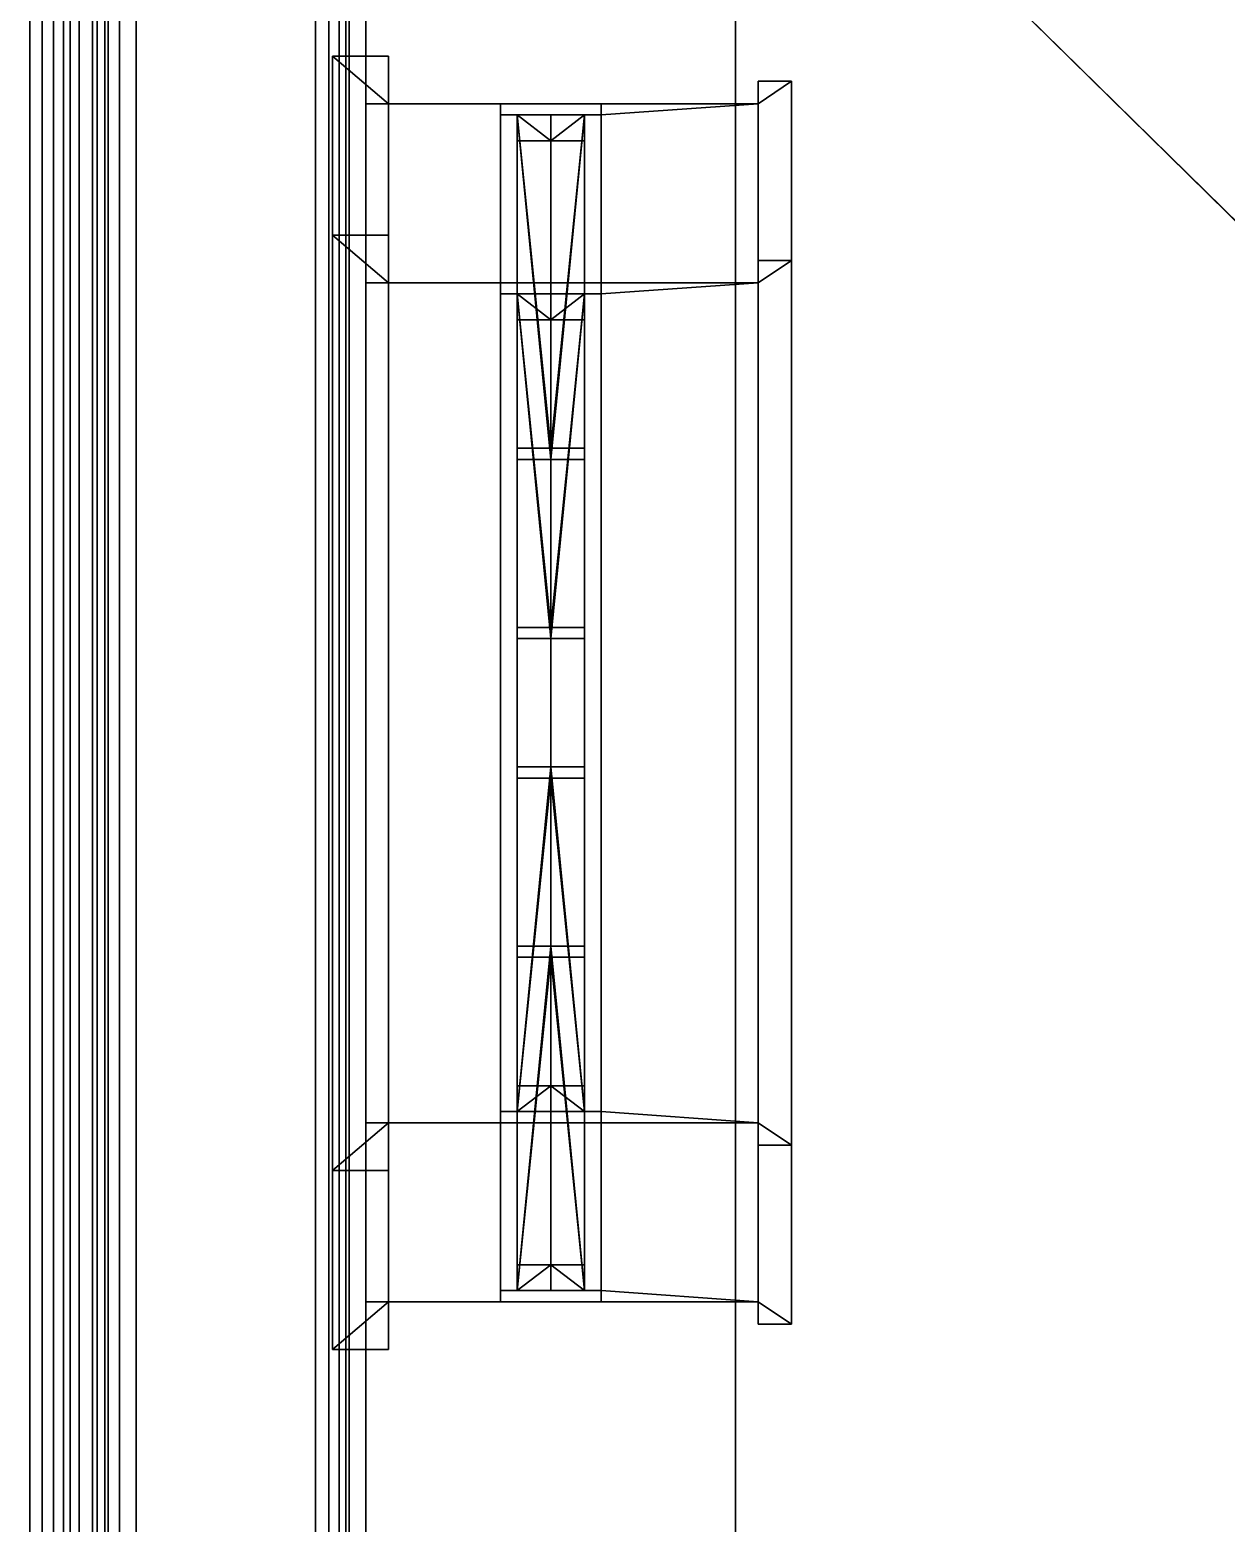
# Model space of a CAD drawing. Extents: x -0.3 to 25, y 0 to 31.3.
# Drawn here: x -0.3 to 0.768, y 23.111 to 24.444 of the extents above; entities that cross this region are included whole.
import ezdxf

# ---------------------------------------------------------------- set-up
doc = ezdxf.new("R2010")
doc.units = 0

# ---------------------------------------------------------------- blocks, each defined once
blk = doc.blocks.new('sash_big')
at = {"color": 255}
mesh = blk.add_polyface(dxfattribs=at)
corners = [(0, 0.35), (0, 0.35, 0.0522), (0, 0.35, 0.0772), (0, 0.21, 0.0772), (0, 0.21, 1.82), (0, 0.12, 0.0267), (0, 0.12, 1.82), (0, 0.02), (0, 0.02, 0.01), (0.01, 0.21, 0.0772), (0.01, 0.21, 1.81), (0.01, 0.195, 0.0772), (0.01, 0.195, 0.9752), (0.01, 0.165, 0.0772), (0.01, 0.165, 0.9371), (0.01, 0.165, 0.9752), (0.01, 0.165, 1.81), (0.01, 0.135, 0.9371), (0.01, 0.135, 1.81), (0.01, 0.12, 0.0772), (0.01, 0.12, 1.81), (0.0331, 0.195, 0.1254), (0.0331, 0.195, 0.5263), (0.0331, 0.195, 0.5363), (0.0331, 0.195, 0.9371), (0.0331, 0.165, 0.1254), (0.0331, 0.165, 0.5263), (0.0331, 0.165, 0.5363), (0.0331, 0.165, 0.9371), (0.0331, 0.165, 0.9752), (0.0331, 0.165, 1.376), (0.0331, 0.165, 1.386), (0.0331, 0.165, 1.7869), (0.0331, 0.135, 0.9752), (0.0331, 0.135, 1.376), (0.0331, 0.135, 1.386), (0.0331, 0.135, 1.7869), (0.3077, 0.195, 0.1254), (0.3077, 0.195, 0.5263), (0.3077, 0.195, 0.5363), (0.3077, 0.195, 0.9371), (0.3077, 0.165, 0.1254), (0.3077, 0.165, 0.5263), (0.3077, 0.165, 0.5363), (0.3077, 0.165, 0.9371), (0.3077, 0.165, 0.9752), (0.3077, 0.165, 1.376), (0.3077, 0.165, 1.386), (0.3077, 0.165, 1.7869), (0.3077, 0.135, 0.9752), (0.3077, 0.135, 1.376), (0.3077, 0.135, 1.386), (0.3077, 0.135, 1.7869), (0.3177, 0.195, 0.1254), (0.3177, 0.195, 0.5263), (0.3177, 0.195, 0.5363), (0.3177, 0.195, 0.9371), (0.3177, 0.165, 0.1254), (0.3177, 0.165, 0.5263), (0.3177, 0.165, 0.5363), (0.3177, 0.165, 0.9371), (0.3177, 0.165, 0.9752), (0.3177, 0.165, 1.376), (0.3177, 0.165, 1.386), (0.3177, 0.165, 1.7869), (0.3177, 0.135, 0.9752), (0.3177, 0.135, 1.376), (0.3177, 0.135, 1.386), (0.3177, 0.135, 1.7869), (0.5923, 0.195, 0.1254), (0.5923, 0.195, 0.5263), (0.5923, 0.195, 0.5363), (0.5923, 0.195, 0.9371), (0.5923, 0.165, 0.1254), (0.5923, 0.165, 0.5263), (0.5923, 0.165, 0.5363), (0.5923, 0.165, 0.9371), (0.5923, 0.165, 0.9752), (0.5923, 0.165, 1.376), (0.5923, 0.165, 1.386), (0.5923, 0.165, 1.7869), (0.5923, 0.135, 0.9752), (0.5923, 0.135, 1.376), (0.5923, 0.135, 1.386), (0.5923, 0.135, 1.7869), (0.6023, 0.195, 0.1254), (0.6023, 0.195, 0.5263), (0.6023, 0.195, 0.5363), (0.6023, 0.195, 0.9371), (0.6023, 0.165, 0.1254), (0.6023, 0.165, 0.5263), (0.6023, 0.165, 0.5363), (0.6023, 0.165, 0.9371), (0.6023, 0.165, 0.9752), (0.6023, 0.165, 1.376), (0.6023, 0.165, 1.386), (0.6023, 0.165, 1.7869), (0.6023, 0.135, 0.9752), (0.6023, 0.135, 1.376), (0.6023, 0.135, 1.386), (0.6023, 0.135, 1.7869), (0.8769, 0.195, 0.1254), (0.8769, 0.195, 0.5263), (0.8769, 0.195, 0.5363), (0.8769, 0.195, 0.9371), (0.8769, 0.165, 0.1254), (0.8769, 0.165, 0.5263), (0.8769, 0.165, 0.5363), (0.8769, 0.165, 0.9371), (0.8769, 0.165, 0.9752), (0.8769, 0.165, 1.376), (0.8769, 0.165, 1.386), (0.8769, 0.165, 1.7869), (0.8769, 0.135, 0.9752), (0.8769, 0.135, 1.376), (0.8769, 0.135, 1.386), (0.8769, 0.135, 1.7869), (0.9, 0.21, 0.0772), (0.9, 0.21, 1.81), (0.9, 0.195, 0.0772), (0.9, 0.195, 0.9752), (0.9, 0.165, 0.0772), (0.9, 0.165, 0.9371), (0.9, 0.165, 0.9752), (0.9, 0.165, 1.81), (0.9, 0.135, 0.9371), (0.9, 0.135, 1.81), (0.9, 0.12, 0.0772), (0.9, 0.12, 1.81), (0.91, 0.35), (0.91, 0.35, 0.0522), (0.91, 0.35, 0.0772), (0.91, 0.21, 0.0772), (0.91, 0.21, 1.82), (0.91, 0.12, 0.0267), (0.91, 0.12, 1.82), (0.91, 0.02), (0.91, 0.02, 0.01), (0.93, 0.35, 0.0522), (0.93, 0.35, 0.0772), (0.93, 0.38, 0.0522), (0.93, 0.38, 0.0772), (0.9525, 0.02, 0.01), (0.9525, 0.02, -0.1233), (0.9525, -0.03, 0.0017), (0.9525, -0.03, -0.1233), (-0.02, 0.35, 0.0522), (-0.02, 0.35, 0.0772), (-0.02, 0.38, 0.0522), (-0.02, 0.38, 0.0772), (-0.0425, 0.02, 0.01), (-0.0425, 0.02, -0.1233), (-0.0425, -0.03, 0.0017), (-0.0425, -0.03, -0.1233)]
mesh.append_faces([[corners[k] for k in face] for face in [(4, 3, 5, 6), (135, 134, 132, 133), (136, 143, 151, 7), (131, 130, 138, 139), (147, 146, 1, 2), (1, 130, 129, 0), (134, 130, 131, 132), (136, 129, 130, 134), (2, 1, 5, 3), (1, 0, 7, 5), (129, 136, 7, 0), (8, 7, 151, 150), (5, 7, 8), (142, 143, 136, 137), (137, 136, 134)]], dxfattribs={"color": 0})
mesh.append_faces([[corners[k] for k in face] for face in [(29, 15, 30), (109, 110, 123), (111, 112, 124), (32, 31, 16), (114, 113, 125), (36, 18, 35), (17, 33, 34), (116, 115, 126), (28, 14, 27), (108, 107, 122), (106, 105, 121), (25, 26, 13), (125, 108, 122), (14, 28, 17), (150, 152, 8), (142, 137, 144), (147, 2, 149), (3, 9, 2), (132, 131, 117), (139, 141, 131), (15, 29, 12), (123, 120, 109), (101, 102, 119), (103, 104, 120), (21, 11, 22), (24, 23, 12), (131, 2, 9, 117), (141, 149, 2, 131), (146, 147, 149, 148), (148, 149, 141, 140), (140, 141, 139, 138), (148, 140, 130, 1), (11, 119, 117, 9), (134, 5, 8, 137), (152, 144, 137, 8), (152, 153, 145, 144), (151, 143, 145, 153), (124, 16, 10, 118), (10, 4, 133, 118), (121, 13, 19, 127), (127, 19, 5, 134), (73, 69, 53, 57), (75, 59, 58, 74), (75, 71, 55, 59), (83, 79, 63, 67), (83, 67, 66, 82), (66, 62, 78, 82), (98, 82, 81, 97), (93, 77, 78, 94), (82, 78, 77, 81), (97, 93, 94, 98), (107, 103, 87, 91), (54, 53, 37, 38), (86, 85, 69, 70), (39, 38, 22, 23), (71, 70, 54, 55), (56, 55, 39, 40), (88, 87, 71, 72), (86, 87, 103, 102), (42, 38, 37, 41), (26, 22, 38, 42), (74, 70, 69, 73), (58, 54, 70, 74), (57, 53, 54, 58), (43, 39, 23, 27), (44, 40, 39, 43), (76, 72, 71, 75), (59, 55, 56, 60), (91, 87, 88, 92), (90, 86, 102, 106), (89, 85, 86, 90), (90, 106, 107, 91), (58, 42, 41, 57), (90, 74, 73, 89), (92, 76, 75, 91), (43, 27, 26, 42), (60, 44, 43, 59), (51, 35, 34, 50), (66, 50, 49, 65), (68, 52, 51, 67), (100, 84, 83, 99), (98, 114, 115, 99), (95, 111, 110, 94), (63, 47, 48, 64), (95, 79, 80, 96), (78, 62, 63, 79), (46, 30, 31, 47), (61, 45, 46, 62), (50, 46, 45, 49), (34, 30, 46, 50), (65, 61, 62, 66), (51, 47, 31, 35), (52, 48, 47, 51), (84, 80, 79, 83), (67, 63, 64, 68), (115, 111, 95, 99), (99, 95, 96, 100), (98, 94, 110, 114), (91, 75, 74, 90), (87, 86, 70, 71), (55, 54, 38, 39), (59, 43, 42, 58), (82, 98, 99, 83), (50, 66, 67, 51), (62, 46, 47, 63), (94, 78, 79, 95), (65, 81, 77, 61), (60, 56, 72, 76), (68, 64, 80, 84), (41, 37, 21, 25), (36, 32, 48, 52), (100, 96, 112, 116), (105, 101, 85, 89), (150, 151, 153, 152), (142, 144, 145, 143), (17, 125, 81, 65), (126, 18, 68, 84), (69, 119, 11, 53), (12, 120, 72, 56), (120, 12, 61, 77), (16, 124, 80, 64), (125, 17, 60, 76), (30, 15, 16, 31), (124, 123, 110, 111), (103, 120, 119, 102), (11, 12, 23, 22), (27, 14, 13, 26), (121, 122, 107, 106), (125, 126, 115, 114), (17, 34, 35, 18), (33, 29, 30, 34), (35, 31, 32, 36), (114, 110, 109, 113), (116, 112, 111, 115), (108, 104, 103, 107), (106, 102, 101, 105), (25, 21, 22, 26), (27, 23, 24, 28), (123, 124, 118, 120), (10, 16, 15, 12), (9, 3, 4, 10), (117, 118, 133, 132), (134, 135, 128, 127), (5, 19, 20, 6), (33, 49, 45, 29), (97, 113, 109, 93), (40, 44, 28, 24), (122, 121, 127, 125), (19, 13, 14, 17), (11, 9, 10, 12), (118, 117, 119, 120), (126, 125, 127, 128), (18, 20, 19, 17), (13, 57, 41), (41, 25, 13), (89, 73, 121), (121, 105, 89), (121, 73, 57, 13), (97, 81, 125), (125, 113, 97), (17, 65, 49), (49, 33, 17), (100, 116, 126), (126, 84, 100), (18, 36, 52), (52, 68, 18), (16, 64, 48), (48, 32, 16), (96, 80, 124), (124, 112, 96), (126, 128, 20, 18), (135, 6, 20, 128), (12, 56, 40), (40, 24, 12), (72, 120, 88), (104, 88, 120), (108, 92, 88, 104), (119, 69, 85), (85, 101, 119), (37, 53, 11), (11, 21, 37), (92, 108, 125), (125, 76, 92), (44, 60, 17), (17, 28, 44), (45, 61, 12), (12, 29, 45), (93, 109, 120), (120, 77, 93), (133, 4, 6, 135), (130, 140, 138), (1, 146, 148)]], dxfattribs={"color": 255})

msp = doc.modelspace()

# ---------------------------------------------------------------- block references
at = {"rotation": -90}
for p in [(0, 24.3783, 0.75), (0, 24.2184, 3.75)]:
    msp.add_blockref('sash_big', p, dxfattribs=at)

# ---------------------------------------------------------------- meshes
at = {"color": 250}
mesh = msp.add_polyface(dxfattribs=at)
corners = [(0, 0.0208, 5.89), (0, 0.0208, 6), (0, 2.7614, 5.89), (0, 2.7614, 6), (0, 8.2012, 5.89), (0, 8.2012, 6), (0, 12.4181, 5.89), (0, 12.4181, 6), (0, 17.8472, 5.89), (0, 17.8472, 6), (0, 22.7356, 5.89), (0, 22.7356, 6), (2.2461, 25.3147, 5.92), (2.2463, 25.3047, 5.89), (2.2501, 25.0747, 5.89), (2.2501, 25.0747, 6), (3.0018, 8.1403, 5.92), (3.0117, 8.1509, 5.89), (3.0277, 5.1998, 5.92), (3.0377, 5.1904, 5.89), (3.2396, 8.3949, 5.89), (3.2396, 8.3949, 6), (3.2696, 4.976, 5.89), (3.2696, 4.976, 6), (4.0001, 25.344, 5.92), (4.0002, 25.334, 5.89), (4.0041, 25.1041, 5.89), (4.0041, 25.1041, 6), (4.8071, 28.2991, 5.92), (4.8173, 28.2892, 5.89), (4.85, 25.3582, 5.92), (4.8601, 25.3484, 5.89), (5.0506, 28.0611, 5.89), (5.0506, 28.0611, 6), (5.0935, 25.1223, 5.89), (5.0935, 25.1223, 6), (8.2433, 31.24, 5.92), (8.2536, 31.23, 5.89), (8.316, 28.3287, 5.92), (8.3262, 28.3187, 5.89), (8.4894, 31, 5.89), (8.4894, 31, 6), (8.562, 28.0907, 5.89), (8.562, 28.0907, 6), (0, 4.7483, 5.89), (0, 4.7483, 6), (0, 25.0371, 5.89), (0, 25.0371, 6), (-0.23, 0.0208, 5.89), (-0.23, 2.7614, 5.89), (-0.23, 4.9629, 5.89), (-0.23, 7.9571, 5.89), (-0.23, 12.4181, 5.89), (-0.23, 17.8472, 5.89), (-0.23, 22.7356, 5.89), (-0.23, 25.2633, 5.89), (-0.24, 0.0208, 5.92), (-0.24, 2.7614, 5.92), (-0.24, 4.9722, 5.92), (-0.24, 7.9465, 5.92), (-0.24, 12.4181, 5.92), (-0.24, 17.8472, 5.92), (-0.24, 22.7356, 5.92), (-0.24, 25.2731, 5.92), (10.9872, 31, 5.89), (10.9872, 31, 6), (10.9872, 31.23, 5.89), (10.9872, 31.24, 5.92), (13.18, 31, 5.89), (13.18, 31, 6), (13.2637, 28.7824, 5.89), (13.2637, 28.7824, 6), (13.4015, 31.23, 5.89), (13.4058, 25.0165, 5.89), (13.4058, 25.0165, 6), (13.4112, 31.24, 5.92), (13.4936, 28.7911, 5.89), (13.5036, 28.7914, 5.92), (13.6226, 19.2713, 5.89), (13.6226, 19.2713, 6), (13.6357, 25.0252, 5.89), (13.6457, 25.0255, 5.92), (13.6584, 18.3239, 5.89), (13.6584, 18.3239, 6), (13.69, 17.485, 5.89), (13.69, 17.485, 6), (13.8525, 19.28, 5.89), (13.8624, 19.2804, 5.92), (13.8882, 18.3326, 5.89), (13.8982, 18.333, 5.92), (13.9112, 17.7237, 5.89), (13.9208, 17.7341, 5.92), (17.9046, 17.8875, 5.92), (17.905, 17.8775, 5.89), (17.9139, 17.6477, 5.89), (17.9139, 17.6477, 6), (23.9032, 18.1184, 5.92), (23.9036, 18.1084, 5.89), (23.9124, 17.8786, 5.89), (23.9124, 17.8786, 6)]
mesh.append_faces([[corners[k] for k in face] for face in [(96, 99, 97), (1, 56, 48), (97, 99, 98), (1, 48, 0), (98, 99, 95, 94), (97, 98, 94, 93), (96, 97, 93, 92), (99, 96, 92, 95), (94, 95, 85, 84), (93, 94, 84, 90), (92, 93, 90, 91), (95, 92, 91, 85), (84, 85, 83, 82), (90, 84, 82, 88), (91, 90, 88, 89), (85, 91, 89, 83), (82, 83, 79, 78), (88, 82, 78, 86), (89, 88, 86, 87), (83, 89, 87, 79), (78, 79, 74, 73), (86, 78, 73, 80), (87, 86, 80, 81), (79, 87, 81, 74), (73, 74, 71, 70), (80, 73, 70, 76), (81, 80, 76, 77), (74, 81, 77, 71), (70, 71, 69, 68), (76, 70, 68, 72), (77, 76, 72, 75), (71, 77, 75, 69), (68, 69, 65, 64), (72, 68, 64, 66), (75, 72, 66, 67), (69, 75, 67, 65), (64, 65, 41, 40), (66, 64, 40, 37), (67, 66, 37, 36), (65, 67, 36, 41), (40, 41, 43, 42), (37, 40, 42, 39), (36, 37, 39, 38), (41, 36, 38, 43), (42, 43, 33, 32), (39, 42, 32, 29), (38, 39, 29, 28), (43, 38, 28, 33), (32, 33, 35, 34), (29, 32, 34, 31), (28, 29, 31, 30), (33, 28, 30, 35), (34, 35, 27, 26), (31, 34, 26, 25), (30, 31, 25, 24), (35, 30, 24, 27), (26, 27, 15, 14), (25, 26, 14, 13), (24, 25, 13, 12), (27, 24, 12, 15), (14, 15, 47, 46), (13, 14, 46, 55), (12, 13, 55, 63), (15, 12, 63, 47), (46, 47, 11, 10), (55, 46, 10, 54), (63, 55, 54, 62), (47, 63, 62, 11), (10, 11, 9, 8), (54, 10, 8, 53), (62, 54, 53, 61), (11, 62, 61, 9), (8, 9, 7, 6), (53, 8, 6, 52), (61, 53, 52, 60), (9, 61, 60, 7), (6, 7, 5, 4), (52, 6, 4, 51), (60, 52, 51, 59), (7, 60, 59, 5), (4, 5, 21, 20), (51, 4, 20, 17), (59, 51, 17, 16), (5, 59, 16, 21), (20, 21, 23, 22), (17, 20, 22, 19), (16, 17, 19, 18), (21, 16, 18, 23), (22, 23, 45, 44), (19, 22, 44, 50), (18, 19, 50, 58), (23, 18, 58, 45), (44, 45, 3, 2), (50, 44, 2, 49), (58, 50, 49, 57), (45, 58, 57, 3), (2, 3, 1, 0), (49, 2, 0, 48), (57, 49, 48, 56), (3, 57, 56, 1)]], dxfattribs={"color": 250})
at = {"color": 255}
mesh = msp.add_polyface(dxfattribs=at)
corners = [(5.0935, 25.1223, 5.89), (4.8601, 25.3484, 5.89), (4.0002, 25.334, 5.89), (4.0041, 25.1041, 5.89), (5.0935, 25.1223, 5.67), (4.0041, 25.1041, 5.67), (5.0782, 25.137, 5.67), (4.0038, 25.1191, 5.67), (5.0752, 25.14, 5.682), (4.0038, 25.1221, 5.682), (5.0691, 25.1459, 5.691), (4.0037, 25.1281, 5.691), (5.06, 25.1547, 5.697), (4.0035, 25.1371, 5.697), (5.0478, 25.1665, 5.7), (4.0033, 25.1491, 5.7), (5.0478, 25.1665, 5.715), (4.0033, 25.1491, 5.715), (4.8855, 25.3238, 5.715), (4.0006, 25.309, 5.715), (2.2463, 25.3047, 5.89), (2.2501, 25.0747, 5.89), (2.2501, 25.0747, 5.67), (2.2499, 25.0897, 5.67), (2.2498, 25.0927, 5.682), (2.2497, 25.0987, 5.691), (2.2496, 25.1077, 5.697), (2.2494, 25.1197, 5.7), (2.2494, 25.1197, 5.715), (2.2467, 25.2797, 5.715), (-0.23, 25.2633, 5.89), (0, 25.0371, 5.89), (0, 25.0371, 5.67), (-0.015, 25.0519, 5.67), (-0.018, 25.0548, 5.682), (-0.024, 25.0607, 5.691), (-0.033, 25.0696, 5.697), (-0.045, 25.0814, 5.7), (-0.045, 25.0814, 5.715), (-0.205, 25.2387, 5.715), (2.2467, 25.2797, 5.795), (-0.205, 25.2387, 5.795), (2.2465, 25.2947, 5.795), (-0.22, 25.2535, 5.795), (-0.264, 25.2967, 5.83), (-0.256, 25.2889, 5.821), (-0.256, 22.7356, 5.821), (-0.264, 22.7356, 5.83), (-0.27, 25.3026, 5.84), (-0.27, 22.7356, 5.84), (-0.279, 25.3115, 5.851), (-0.279, 22.7356, 5.851), (-0.289, 25.3213, 5.857), (-0.289, 22.7356, 5.857), (-0.3, 25.3321, 5.86), (-0.3, 22.7356, 5.86), (-0.3, 25.3321, 5.88), (-0.3, 22.7356, 5.88), (-0.23, 22.7356, 5.89)]
mesh.append_faces([[corners[k] for k in face] for face in [(0, 1, 2, 3), (4, 0, 3, 5), (6, 4, 5, 7), (8, 6, 7, 9), (10, 8, 9, 11), (12, 10, 11, 13), (14, 12, 13, 15), (16, 14, 15, 17), (18, 16, 17, 19), (3, 2, 20, 21), (5, 3, 21, 22), (7, 5, 22, 23), (9, 7, 23, 24), (11, 9, 24, 25), (13, 11, 25, 26), (15, 13, 26, 27), (17, 15, 27, 28), (19, 17, 28, 29), (21, 20, 30, 31), (22, 21, 31, 32), (23, 22, 32, 33), (24, 23, 33, 34), (25, 24, 34, 35), (26, 25, 35, 36), (27, 26, 36, 37), (28, 27, 37, 38), (29, 28, 38, 39), (40, 29, 39, 41), (42, 40, 41, 43), (44, 45, 46, 47), (48, 44, 47, 49), (50, 48, 49, 51), (52, 50, 51, 53), (54, 52, 53, 55), (56, 54, 55, 57), (30, 56, 57, 58)]], dxfattribs={"color": 255})
mesh = msp.add_polyface(dxfattribs=at)
corners = [(0, 25.0371, 5.89), (-0.23, 25.2633, 5.89), (-0.23, 22.7356, 5.89), (0, 22.7356, 5.89), (0, 25.0371, 5.67), (0, 22.7356, 5.67), (-0.015, 25.0519, 5.67), (-0.015, 22.7356, 5.67), (-0.018, 25.0548, 5.682), (-0.018, 22.7356, 5.682), (-0.024, 25.0607, 5.691), (-0.024, 22.7356, 5.691), (-0.033, 25.0696, 5.697), (-0.033, 22.7356, 5.697), (-0.045, 25.0814, 5.7), (-0.045, 22.7356, 5.7), (-0.045, 25.0814, 5.715), (-0.045, 22.7356, 5.715), (-0.205, 25.2387, 5.715), (-0.205, 22.7356, 5.715), (-0.205, 25.2387, 5.795), (-0.205, 22.7356, 5.795), (-0.22, 25.2535, 5.795), (-0.22, 22.7356, 5.795), (-0.22, 25.2535, 5.81), (-0.22, 22.7356, 5.81), (-0.233, 25.2663, 5.811), (-0.233, 22.7356, 5.811), (-0.244, 25.2771, 5.814), (-0.244, 22.7356, 5.814), (-0.256, 25.2889, 5.821), (-0.256, 22.7356, 5.821), (0, 17.8472, 5.67), (-0.015, 17.8472, 5.67), (-0.018, 17.8472, 5.682), (-0.024, 17.8472, 5.691), (-0.033, 17.8472, 5.697), (-0.045, 17.8472, 5.7), (-0.045, 17.8472, 5.715), (-0.205, 17.8472, 5.715), (-0.205, 17.8472, 5.795), (-0.22, 17.8472, 5.795), (-0.22, 17.8472, 5.81), (-0.233, 17.8472, 5.811), (-0.244, 17.8472, 5.814), (-0.256, 17.8472, 5.821), (-0.264, 22.7356, 5.83), (-0.264, 17.8472, 5.83), (-0.27, 22.7356, 5.84), (-0.27, 17.8472, 5.84), (-0.279, 22.7356, 5.851), (-0.279, 17.8472, 5.851), (-0.289, 22.7356, 5.857), (-0.289, 17.8472, 5.857), (-0.3, 22.7356, 5.86), (-0.3, 17.8472, 5.86), (-0.3, 22.7356, 5.88), (-0.3, 17.8472, 5.88), (-0.23, 17.8472, 5.89)]
mesh.append_faces([[corners[k] for k in face] for face in [(0, 1, 2, 3), (4, 0, 3, 5), (6, 4, 5, 7), (8, 6, 7, 9), (10, 8, 9, 11), (12, 10, 11, 13), (14, 12, 13, 15), (16, 14, 15, 17), (18, 16, 17, 19), (20, 18, 19, 21), (22, 20, 21, 23), (24, 22, 23, 25), (26, 24, 25, 27), (28, 26, 27, 29), (30, 28, 29, 31), (7, 5, 32, 33), (9, 7, 33, 34), (11, 9, 34, 35), (13, 11, 35, 36), (15, 13, 36, 37), (17, 15, 37, 38), (19, 17, 38, 39), (21, 19, 39, 40), (23, 21, 40, 41), (25, 23, 41, 42), (27, 25, 42, 43), (29, 27, 43, 44), (31, 29, 44, 45), (46, 31, 45, 47), (48, 46, 47, 49), (50, 48, 49, 51), (52, 50, 51, 53), (54, 52, 53, 55), (56, 54, 55, 57), (2, 56, 57, 58)]], dxfattribs={"color": 255})
at = {"color": 250}
mesh = msp.add_polyface(dxfattribs=at)
corners = [(0, 17.5882, 6), (3.6884, 21.4099, 7.5278), (9.9032, 21.5722, 7.5036), (0, 25.0371, 6), (13.3966, 25.2611, 6), (13.6678, 18.0736, 6)]
mesh.append_faces([[corners[k] for k in face] for face in [(0, 5, 2, 1), (4, 3, 1, 2), (3, 4, 5, 0), (3, 0, 1), (5, 4, 2)]], dxfattribs={"color": 250})
mesh = msp.add_polyface(dxfattribs=at)
corners = [(0, 8.2012, 6), (1.2889, 23.7696, 6.5339), (1.3305, 9.6136, 6.5511), (2.5701, 25.0801, 6), (2.6683, 8.3607, 6), (0, 25.0371, 6)]
mesh.append_faces([[corners[k] for k in face] for face in [(4, 3, 1, 2), (5, 0, 2, 1), (0, 5, 3, 4), (0, 4, 2), (3, 5, 1)]], dxfattribs={"color": 250})
at = {"color": 85}
mesh = msp.add_polyface(dxfattribs=at)
corners = [(0, 24.2184, 3), (0, 24.2184, 6), (0.33, 24.2184, 3), (0.33, 24.2184, 6), (0.33, 24.7126, 3), (0.33, 24.7126, 6), (0, 25.0371, 3), (0, 25.0371, 6)]
mesh.append_faces([[corners[k] for k in face] for face in [(7, 1, 3, 5), (4, 2, 0, 6), (6, 0, 1, 7), (0, 2, 3, 1), (2, 4, 5, 3), (4, 6, 7, 5)]], dxfattribs={"color": 85})
mesh = msp.add_polyface(dxfattribs=at)
corners = [(0, 24.3783), (0, 24.3783, 3), (0, 24.7913), (0, 24.7913, 3), (0.33, 24.3783), (0.33, 24.3783, 3), (0.33, 24.7913), (0.33, 24.7913, 3)]
mesh.append_faces([[corners[k] for k in face] for face in [(3, 1, 5, 7), (6, 4, 0, 2), (2, 0, 1, 3), (0, 4, 5, 1), (4, 6, 7, 5), (6, 2, 3, 7)]], dxfattribs={"color": 85})
at = {"color": 51}
mesh = msp.add_polyface(dxfattribs=at)
corners = [(0.33, 17.9301, 2.8), (0.33, 17.9301, 3), (0.33, 24.7126, 2.8), (0.33, 24.7126, 3), (3.9291, 24.7728, 2.8), (3.9291, 24.7728, 3), (4.001, 18.0605, 2.8), (4.001, 18.0605, 3)]
mesh.append_faces([[corners[k] for k in face] for face in [(1, 7, 5, 3), (2, 4, 6, 0), (0, 6, 7, 1), (6, 4, 5, 7), (4, 2, 3, 5), (2, 0, 1, 3)]], dxfattribs={"color": 51})
at = {"color": 119}
mesh = msp.add_polyface(dxfattribs=at)
corners = [(0.33, 17.9301), (0.33, 17.9301, 0.02), (0.33, 24.7126), (0.33, 24.7126, 0.02), (3.9291, 24.7728), (3.9291, 24.7728, 0.02), (4.001, 18.0605), (4.001, 18.0605, 0.02)]
mesh.append_faces([[corners[k] for k in face] for face in [(1, 7, 5, 3), (2, 4, 6, 0), (0, 6, 7, 1), (6, 4, 5, 7), (4, 2, 3, 5), (2, 0, 1, 3)]], dxfattribs={"color": 119})
at = {"color": 51}
mesh = msp.add_polyface(dxfattribs=at)
corners = [(0.33, 22.8174, 5.8), (0.33, 22.8174, 6), (0.33, 24.7126, 5.8), (0.33, 24.7126, 6), (2.1748, 24.7434, 5.8), (2.1748, 24.7434, 6), (2.1855, 22.8589, 5.8), (2.1855, 22.8589, 6)]
mesh.append_faces([[corners[k] for k in face] for face in [(7, 5, 3, 1), (0, 2, 4, 6), (6, 4, 5, 7), (4, 2, 3, 5), (2, 0, 1, 3), (0, 6, 7, 1)]], dxfattribs={"color": 51})
at = {"color": 119}
mesh = msp.add_polyface(dxfattribs=at)
corners = [(0.33, 22.8174, 3), (0.33, 22.8174, 3.02), (0.33, 24.7126, 3), (0.33, 24.7126, 3.02), (2.1748, 24.7434, 3), (2.1748, 24.7434, 3.02), (2.1855, 22.8589, 3), (2.1855, 22.8589, 3.02)]
mesh.append_faces([[corners[k] for k in face] for face in [(7, 5, 3, 1), (0, 2, 4, 6), (6, 4, 5, 7), (4, 2, 3, 5), (2, 0, 1, 3), (0, 6, 7, 1)]], dxfattribs={"color": 119})
at = {"color": 85}
mesh = msp.add_polyface(dxfattribs=at)
corners = [(0, 23.4683), (0, 23.4683, 0.75), (0, 24.3783), (0, 24.3783, 0.75), (0.33, 23.4683), (0.33, 23.4683, 0.75), (0.33, 24.3783), (0.33, 24.3783, 0.75)]
mesh.append_faces([[corners[k] for k in face] for face in [(3, 1, 5, 7), (6, 4, 0, 2), (2, 0, 1, 3), (0, 4, 5, 1), (4, 6, 7, 5), (6, 2, 3, 7)]], dxfattribs={"color": 85})
mesh = msp.add_polyface(dxfattribs=at)
corners = [(0, 23.4683, 2.57), (0, 23.4683, 3), (0, 24.3783, 2.57), (0, 24.3783, 3), (0.33, 23.4683, 2.57), (0.33, 23.4683, 3), (0.33, 24.3783, 2.57), (0.33, 24.3783, 3)]
mesh.append_faces([[corners[k] for k in face] for face in [(3, 1, 5, 7), (6, 4, 0, 2), (2, 0, 1, 3), (0, 4, 5, 1), (4, 6, 7, 5), (6, 2, 3, 7)]], dxfattribs={"color": 85})
mesh = msp.add_polyface(dxfattribs=at)
corners = [(0, 23.3084, 3), (0, 23.3084, 3.75), (0, 24.2184, 3), (0, 24.2184, 3.75), (0.33, 23.3084, 3), (0.33, 23.3084, 3.75), (0.33, 24.2184, 3), (0.33, 24.2184, 3.75)]
mesh.append_faces([[corners[k] for k in face] for face in [(3, 1, 5, 7), (6, 4, 0, 2), (2, 0, 1, 3), (0, 4, 5, 1), (4, 6, 7, 5), (6, 2, 3, 7)]], dxfattribs={"color": 85})
mesh = msp.add_polyface(dxfattribs=at)
corners = [(0, 23.3084, 5.57), (0, 23.3084, 6), (0, 24.2184, 5.57), (0, 24.2184, 6), (0.33, 23.3084, 5.57), (0.33, 23.3084, 6), (0.33, 24.2184, 5.57), (0.33, 24.2184, 6)]
mesh.append_faces([[corners[k] for k in face] for face in [(3, 1, 5, 7), (6, 4, 0, 2), (2, 0, 1, 3), (0, 4, 5, 1), (4, 6, 7, 5), (6, 2, 3, 7)]], dxfattribs={"color": 85})
mesh = msp.add_polyface(dxfattribs=at)
corners = [(0, 22.6423), (0, 22.6423, 3), (0, 23.4683), (0, 23.4683, 3), (0.33, 22.6423), (0.33, 22.6423, 3), (0.33, 23.4683), (0.33, 23.4683, 3)]
mesh.append_faces([[corners[k] for k in face] for face in [(3, 1, 5, 7), (6, 4, 0, 2), (2, 0, 1, 3), (0, 4, 5, 1), (4, 6, 7, 5), (6, 2, 3, 7)]], dxfattribs={"color": 85})
mesh = msp.add_polyface(dxfattribs=at)
corners = [(0, 22.7356, 3), (0, 22.7356, 6), (0, 23.3084, 3), (0, 23.3084, 6), (0.33, 22.7356, 3), (0.33, 22.7356, 6), (0.33, 23.3084, 3), (0.33, 23.3084, 6)]
mesh.append_faces([[corners[k] for k in face] for face in [(3, 1, 5, 7), (6, 4, 0, 2), (2, 0, 1, 3), (0, 4, 5, 1), (4, 6, 7, 5), (6, 2, 3, 7)]], dxfattribs={"color": 85})

doc.saveas('drawing.dxf')
